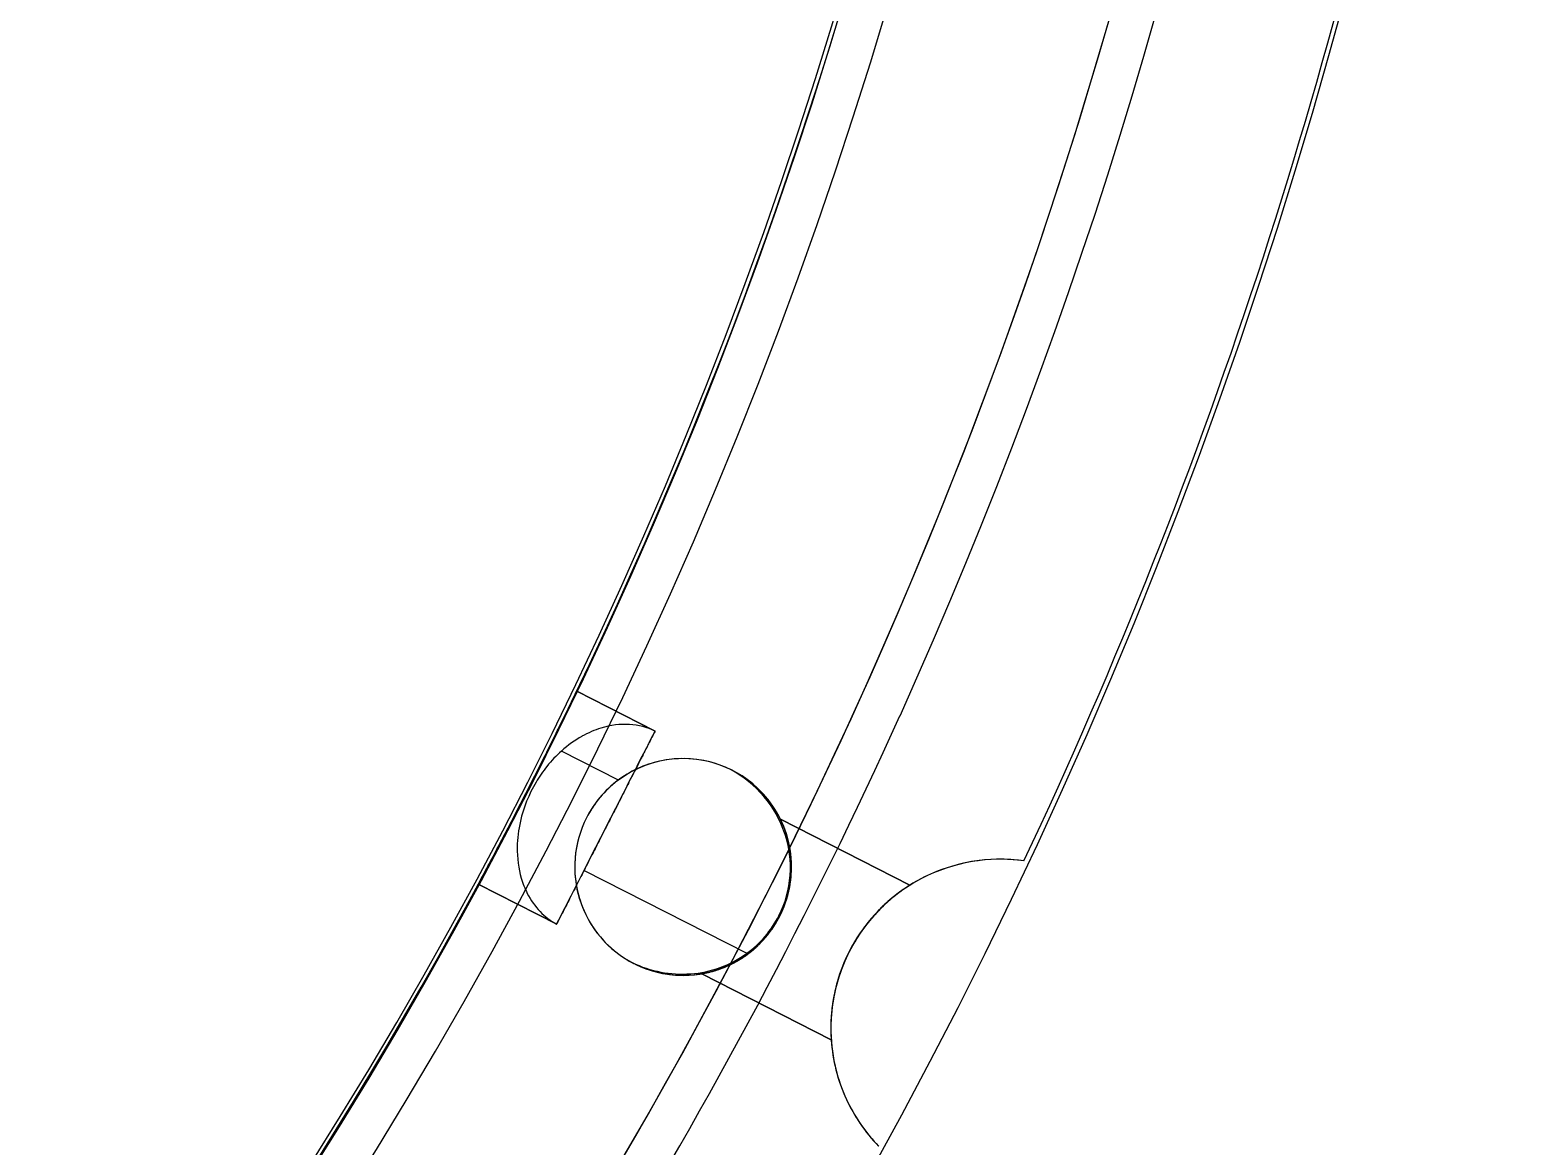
# Model space of a CAD drawing. Header units: millimetres. Extents: x -235 to 540, y -175 to 360.
# Drawn here: x 84.72 to 119.1, y -57.29 to -31.54 of the extents above; entities that cross this region are included whole.
import ezdxf

# ---------------------------------------------------------------- set-up
doc = ezdxf.new("R2010")
doc.units = ezdxf.units.MM
doc.layers.get('0').update_dxf_attribs({"color": 1, "linetype": 'CONTINUOUS'})

msp = doc.modelspace()

# ---------------------------------------------------------------- linework, layer by layer
at = {"color": 2, "linetype": 'CONTINUOUS'}
for p, q in [((97.338, -46.79, 54.5), (97.338, -46.79, 38.5)), ((99.146, -47.711, 54.5), (97.338, -46.79, 54.5)), ((97.338, -46.79, 38.5), (99.146, -47.712, 38.5)), ((99.145, -47.712, 38.454), (99.146, -47.712, 38.5)), ((99.146, -47.711, 38.645), (99.146, -47.711, 54.5)), ((99.146, -47.711, 38.5), (99.146, -47.711, 38.645)), ((98.299, -48.842, 30.349), (96.986, -48.173, 36.259)), ((100.928, -48.619, 30.624), (100.886, -48.599, 31)), ((97.565, -49.712, 0.134), (97.565, -49.712, 30.317)), ((105.024, -51.268, 19), (102.037, -49.746, 19)), ((102.037, -49.746, 17), (105.024, -51.268, 17)), ((102.037, -49.746, 19), (102.037, -49.746, 17)), ((105.024, -51.268, 26.5), (102.037, -49.746, 26.5)), ((105.024, -51.268, 9.496), (102.037, -49.746, 9.496)), ((107.655, -50.709, 30), (107.655, -50.709, 2.679)), ((97.508, -50.926, 47.911), (101.261, -52.838, 31.016)), ((95.068, -51.245, 38.5), (95.068, -51.245, 54.5)), ((95.068, -51.245, 54.5), (96.876, -52.166, 54.5)), ((96.876, -52.166, 38.5), (95.068, -51.245, 38.5)), ((105.024, -51.268, 17), (105.024, -51.268, 19)), ((96.876, -52.166, 38.645), (96.876, -52.166, 38.5)), ((96.876, -52.166, 54.5), (96.876, -52.166, 38.645)), ((96.876, -52.166, 38.5), (96.876, -52.166, 38.454)), ((102.02, -51.982, 31), (102.002, -51.973, 31.012)), ((102.02, -51.982, 31), (102.02, -51.982, 28.5)), ((102.02, -51.982, 7.5), (102.02, -51.982, 1.474)), ((102.02, -51.982, 15), (102.02, -51.982, 11.5)), ((102.02, -51.982, 24.5), (102.02, -51.982, 21)), ((98.617, -53.053, 31), (98.658, -53.074, 30.624)), ((103.208, -54.832, 17), (100.221, -53.31, 17)), ((100.221, -53.31, 19), (103.208, -54.832, 19)), ((100.221, -53.31, 17), (100.221, -53.31, 19)), ((100.221, -53.31, 26.5), (103.208, -54.832, 26.5)), ((100.221, -53.31, 9.504), (103.208, -54.832, 9.504)), ((103.208, -54.832, 19), (103.208, -54.832, 17))]:
    msp.add_line(p, q, dxfattribs=at)
for centre, radius, start, end in [((0, 0), 119.1, -52.46038, 34.46038), ((0, 0, -7), 119.1, -52.46038, 34.46038), ((0, 0), 109, -53.89486, 35.89486), ((0, 0), 108, -53.8939, 35.8939), ((0, 0), 107.9, -52.30052, 34.30052), ((0, 0, -7), 107.9, -52.30052, 34.30052), ((0, 0, 35.732), 114, -53.89948, 4.72833), ((0, 0, 67), 108, -53.8939, -1.59175), ((0, 0, 67), 114, -53.89948, -1.50796), ((0, 0, 2.679), 119, -25.22221, -10.77779), ((0, 0, 30), 119, -25.22221, -10.77779), ((99.793, -50.847, 31), 2.5, -27, 64.0581), ((99.793, -50.847, 31), 2.5, -118.0581, -27)]:
    msp.add_arc(centre, radius, start, end, dxfattribs=at)
at = {"color": 2, "linetype": 'CONTINUOUS', "extrusion": (0.001299, -0.000206039, 0.999999)}
msp.add_arc((0.112, -0.018, 34.148), 114.846, -24.33907, 6.0848, dxfattribs=at)
at = {"color": 2, "linetype": 'CONTINUOUS', "extrusion": (0.898868, -0.438218, 0.001142)}
msp.add_arc((-1.903, 38.377, 108.042), 2.5, -44.8879, -0.0018, dxfattribs=at)
at = {"color": 2, "linetype": 'CONTINUOUS', "extrusion": (-0.899808, 0.436286, 0.000531882)}
msp.add_arc((2.135, 54.557, -107.97), 2.5, 145.6322, 179.9991, dxfattribs=at)
at = {"color": 2, "linetype": 'CONTINUOUS', "extrusion": (-0.001182, 0.00087689, 0.999999)}
msp.add_arc((-0.098, 0.071, 33.836), 115.166, -39.13236, -24.33581, dxfattribs=at)
at = {"color": 2, "linetype": 'CONTINUOUS', "extrusion": (-0.893463, 0.449011, 0.01065)}
msp.add_arc((0.6, 55.647, -107.388), 2.5, 112.124, 145.6374, dxfattribs=at)
at = {"color": 2, "linetype": 'CONTINUOUS', "extrusion": (0.890845, -0.45386, 0.020145)}
msp.add_arc((-0.005, 36.317, 108.703), 2.5, -112.1279, -44.8736, dxfattribs=at)
at = {"color": 2, "linetype": 'CONTINUOUS', "extrusion": (-0.891007, 0.45399, -1.45204e-16)}
msp.add_arc((0, 54.5, -110), 2.5, 0, 180, dxfattribs=at)
at = {"color": 2, "linetype": 'CONTINUOUS', "extrusion": (-0.702123, 0.357749, 0.615661)}
for centre, radius, start, end in [((0.584, 97.697, -63.007), 2.997, -149.2132, -137.5029), ((1.041, 97.962, -63.007), 3.525, -165.0685, -149.3131), ((0.253, 97.389, -63.007), 2.544, -137.5737, -122.3311), ((0.067, 97.105, -63.007), 2.205, -122.2168, -108.7033), ((0.007, 96.934, -63.007), 2.024, -108.6266, -95.9421), ((0, 96.913, -63.007), 2.002, -95.8027, -67.6438), ((-0.111, 97.19, -63.007), 2.3, -67.71, -51.4039), ((-0.429, 97.576, -63.007), 2.8, -51.2563, -32.8761), ((-0.848, 97.864, -63.007), 3.309, -33.1262, -23.9911), ((-1.352, 98.067, -63.007), 3.852, -23.7022, -0.6373)]:
    msp.add_arc(centre, radius, start, end, dxfattribs=at)
at = {"color": 2, "linetype": 'CONTINUOUS', "extrusion": (-0.702126, 0.357741, 0.615663)}
msp.add_arc((1.454, 98.079, -63.007), 3.952, -179.2111, -164.9711, dxfattribs=at)
at = {"color": 2, "linetype": 'CONTINUOUS', "extrusion": (0.891007, -0.45399, 1.45204e-16)}
for centre, radius, start, end in [((-39.113, 38.659, 110), 41.613, -0.0192, 3.5827), ((-23.935, 40.159, 110), 26.355, 6.9454, 10.7045), ((-32.743, 39.071, 110), 35.229, 3.5619, 6.9691), ((-9.837, 43.25, 110), 11.913, 14.5626, 19.0314), ((-15.835, 41.688, 110), 18.111, 10.7104, 14.5742), ((-5.677, 44.685, 110), 7.513, 19.028, 24.2385), ((-1.264, 46.947, 110), 2.546, 31.525, 40.4662), ((-2.906, 45.941, 110), 4.471, 24.1483, 31.514), ((-0.496, 47.599, 110), 1.538, 40.558, 50.5591), ((0, 48.367, 110), 0.613, 76.8125, 104.6784), ((-0.024, 48.266, 110), 0.716, 64.2678, 76.7635), ((-0.146, 48.025, 110), 0.986, 50.5432, 63.9996), ((0.053, 48.189, 110), 0.798, 105.1002, 124.5137), ((1.018, 47.128, 110), 2.24, 135.9598, 147.6412), ((0.315, 47.797, 110), 1.27, 124.2629, 135.6258), ((2.764, 46.013, 110), 4.312, 147.5533, 153.8927), ((9.106, 43.48, 110), 11.147, 160.5339, 164.5391), ((5.216, 44.87, 110), 7.017, 154.3168, 160.6503), ((15.798, 41.678, 110), 18.078, 164.6896, 170.0062), ((24.375, 40.1, 110), 26.798, 169.8667, 172.8421), ((39.247, 38.656, 110), 41.747, 176.5544, -179.9851), ((32.717, 39.07, 110), 35.204, 172.8693, 176.5872)]:
    msp.add_arc(centre, radius, start, end, dxfattribs=at)
at = {"color": 2, "linetype": 'CONTINUOUS', "extrusion": (-0.890806, 0.453937, 0.020145)}
msp.add_arc((-0.005, 56.664, -106.83), 2.5, 44.8736, 112.1279, dxfattribs=at)
at = {"color": 2, "linetype": 'CONTINUOUS', "extrusion": (-0.233523, 0.117416, 0.965236)}
msp.add_arc((0.642, 108.233, -28.492), 2.517, -141.9897, -116.7155, dxfattribs=at)
at = {"color": 2, "linetype": 'CONTINUOUS', "extrusion": (-0.108586, 0.055328, 0.992546)}
for centre, radius, start, end in [((0.021, 114.894, 16.746), 2.521, 179.9143, -116.6061), ((-0.001, 114.868, 16.746), 2.49, -89.971, -45.3948), ((-0.028, 114.896, 16.746), 2.528, -45.3946, 0.0342)]:
    msp.add_arc(centre, radius, start, end, dxfattribs=at)
at = {"color": 2, "linetype": 'CONTINUOUS', "extrusion": (-0.232924, 0.112915, 0.965917)}
msp.add_arc((2.384, 108.369, -28.215), 2.661, 166.8015, -142.9457, dxfattribs=at)
at = {"color": 2, "linetype": 'CONTINUOUS', "extrusion": (-0.03155, -0.014415, 0.999398)}
msp.add_arc((87.719, 70.525, 28.499), 2.612, 83.8961, 127.4898, dxfattribs=at)
at = {"color": 2, "linetype": 'CONTINUOUS', "extrusion": (-0.108581, 0.055327, 0.992547)}
msp.add_arc((-0.001, 114.863, 16.747), 2.485, -116.4909, -90.0063, dxfattribs=at)
at = {"color": 2, "linetype": 'CONTINUOUS', "extrusion": (-0.235113, 0.11973, 0.964566)}
msp.add_arc((0.026, 108.081, -28.762), 2.426, -116.397, -90.0461, dxfattribs=at)
at = {"color": 2, "linetype": 'CONTINUOUS', "extrusion": (-0.231691, 0.113922, 0.966096)}
msp.add_arc((1.711, 108.418, -28.139), 2.612, 135.0749, 167.279, dxfattribs=at)
at = {"color": 2, "linetype": 'CONTINUOUS', "extrusion": (-0.234176, 0.119652, 0.964803)}
msp.add_arc((-0.134, 108.136, -28.666), 2.455, -89.765, -43.9711, dxfattribs=at)
at = {"color": 2, "linetype": 'CONTINUOUS', "extrusion": (-0.904343, -0.426806, 0.001033)}
msp.add_arc((89.785, 19.071, -71.025), 1.247, 164.899, 179.8789, dxfattribs=at)
at = {"color": 2, "linetype": 'CONTINUOUS', "extrusion": (0.903055, 0.429524, 0.000737868)}
msp.add_arc((-89.988, 16.95, 70.791), 1.237, -13.528, -0.0851, dxfattribs=at)
at = {"color": 2, "linetype": 'CONTINUOUS', "extrusion": (0.90463, 0.426197, 0.00112)}
msp.add_arc((-89.739, 9.423, 71.115), 1.249, -15.2888, -0.3151, dxfattribs=at)
at = {"color": 2, "linetype": 'CONTINUOUS', "extrusion": (-0.902964, -0.429716, 0.000707212)}
msp.add_arc((90.003, 9.548, -70.753), 1.237, 166.4742, -179.9, dxfattribs=at)
at = {"color": 2, "linetype": 'CONTINUOUS', "extrusion": (0.904359, 0.426772, 0.001039)}
msp.add_arc((-89.782, 26.429, 71.076), 1.247, -15.1015, -0.1221, dxfattribs=at)
at = {"color": 2, "linetype": 'CONTINUOUS', "extrusion": (-0.903073, -0.429486, 0.000744266)}
msp.add_arc((89.985, 26.551, -70.762), 1.237, 166.4721, 179.915, dxfattribs=at)
at = {"color": 2, "linetype": 'CONTINUOUS', "extrusion": (0.936758, 0.349206, 0.023247)}
msp.add_arc((-83.756, 15.244, 78.604), 1.51, -25.9867, -13.6075, dxfattribs=at)
at = {"color": 2, "linetype": 'CONTINUOUS', "extrusion": (-0.936757, -0.349209, 0.023246)}
msp.add_arc((83.757, 11.248, -77.988), 1.51, 154.0132, 166.3933, dxfattribs=at)
at = {"color": 2, "linetype": 'CONTINUOUS', "extrusion": (-0.936758, -0.349206, 0.023247)}
msp.add_arc((83.756, 28.244, -77.593), 1.51, 154.0134, 166.3925, dxfattribs=at)
at = {"color": 2, "linetype": 'CONTINUOUS', "extrusion": (-0.941293, -0.336402, 0.028311)}
msp.add_arc((82.719, 21.159, -78.77), 1.546, 153.0293, 164.9297, dxfattribs=at)
at = {"color": 2, "linetype": 'CONTINUOUS', "extrusion": (0.941295, 0.336396, 0.028314)}
msp.add_arc((-82.718, 24.322, 80.058), 1.546, -26.9713, -15.0709, dxfattribs=at)
at = {"color": 2, "linetype": 'CONTINUOUS', "extrusion": (0.942014, 0.334304, 0.029158)}
msp.add_arc((-82.549, 7.259, 79.762), 1.552, -27.1487, -15.2531, dxfattribs=at)
at = {"color": 2, "linetype": 'CONTINUOUS', "extrusion": (0.888422, -0.458905, 0.01065)}
msp.add_arc((0.6, 37.348, 108.379), 2.5, -145.6374, -112.124, dxfattribs=at)
at = {"color": 2, "linetype": 'CONTINUOUS', "extrusion": (0.003158, -0.00409, 0.999987)}
msp.add_arc((99.708, -50.733, 31.546), 2.461, -26.8284, 18.5412, dxfattribs=at)
at = {"color": 2, "linetype": 'CONTINUOUS', "extrusion": (-0.227099, 0.115414, 0.967009)}
msp.add_arc((0.124, 108.64, -27.743), 2.458, 90.0957, 135.9081, dxfattribs=at)
at = {"color": 2, "linetype": 'CONTINUOUS', "extrusion": (0.982335, 0.063585, 0.175996)}
msp.add_arc((-58.402, -0.268, 100.009), 2.243, -43.992, -24.9524, dxfattribs=at)
at = {"color": 2, "linetype": 'CONTINUOUS', "extrusion": (-0.982335, -0.063584, 0.175997)}
msp.add_arc((58.402, 26.354, -95.345), 2.243, 136.0079, 155.0476, dxfattribs=at)
at = {"color": 2, "linetype": 'CONTINUOUS', "extrusion": (-0.982335, -0.063586, 0.175996)}
msp.add_arc((58.402, 43.089, -92.353), 2.243, 136.008, 155.0477, dxfattribs=at)
at = {"color": 2, "linetype": 'CONTINUOUS', "extrusion": (-0.981386, -0.050127, 0.185387)}
msp.add_arc((57.077, 36.729, -94.063), 2.267, 135.9254, 154.2904, dxfattribs=at)
at = {"color": 2, "linetype": 'CONTINUOUS', "extrusion": (0.981385, 0.050114, 0.185396)}
msp.add_arc((-57.075, 7.981, 102.499), 2.268, -44.075, -25.71, dxfattribs=at)
at = {"color": 2, "linetype": 'CONTINUOUS', "extrusion": (0.981062, 0.046082, 0.18813)}
msp.add_arc((-56.676, -9.04, 99.539), 2.275, -44.1977, -25.8389, dxfattribs=at)
at = {"color": 2, "linetype": 'CONTINUOUS', "extrusion": (0.873782, -0.239204, 0.423422)}
msp.add_arc((-23.446, -31.552, 108.048), 2.45, -49.823, -37.8608, dxfattribs=at)
at = {"color": 2, "linetype": 'CONTINUOUS', "extrusion": (-0.873782, 0.239205, 0.423423)}
msp.add_arc((23.446, 55.559, -96.827), 2.45, 130.177, 142.1392, dxfattribs=at)
at = {"color": 2, "linetype": 'CONTINUOUS', "extrusion": (-0.873782, 0.239204, 0.423422)}
msp.add_arc((23.446, 70.96, -89.629), 2.45, 130.177, 142.1392, dxfattribs=at)
at = {"color": 2, "linetype": 'CONTINUOUS', "extrusion": (-0.870064, 0.244039, 0.428291)}
msp.add_arc((22.743, 64.733, -92.569), 2.439, 129.7924, 142.0363, dxfattribs=at)
at = {"color": 2, "linetype": 'CONTINUOUS', "extrusion": (0.870058, -0.244046, 0.428299)}
msp.add_arc((-22.742, -23.619, 112.056), 2.439, -50.208, -37.964, dxfattribs=at)
at = {"color": 2, "linetype": 'CONTINUOUS', "extrusion": (0.868277, -0.246293, 0.430621)}
msp.add_arc((-22.413, -39.281, 104.725), 2.435, -50.3362, -38.0658, dxfattribs=at)
at = {"color": 2, "linetype": 'CONTINUOUS', "extrusion": (-0.882867, 0.469622, 0.001142)}
msp.add_arc((-1.903, 54.623, -107.936), 2.5, 0.0018, 44.8879, dxfattribs=at)
at = {"color": 2, "linetype": 'CONTINUOUS', "extrusion": (0.881857, -0.471518, 0.000531882)}
msp.add_arc((2.135, 38.443, 108.02), 2.5, -179.9991, -145.6322, dxfattribs=at)
at = {"color": 2, "linetype": 'CONTINUOUS', "extrusion": (0.754108, -0.343474, 0.559774)}
msp.add_arc((-5.139, -55.842, 99.001), 2.009, -66.8235, -45.7431, dxfattribs=at)
at = {"color": 2, "linetype": 'CONTINUOUS', "extrusion": (-0.755031, 0.343039, 0.558796)}
msp.add_arc((5.249, 79.353, -83.14), 2.014, 113.3525, 134.4295, dxfattribs=at)
at = {"color": 2, "linetype": 'CONTINUOUS', "extrusion": (0.755028, -0.34304, 0.558799)}
msp.add_arc((-5.248, -41.62, 108.565), 2.014, -66.6481, -45.5711, dxfattribs=at)
at = {"color": 2, "linetype": 'CONTINUOUS', "extrusion": (0.764171, -0.33805, 0.549331)}
msp.add_arc((-6.406, -48.25, 103.792), 2.062, -63.3829, -45.4534, dxfattribs=at)
at = {"color": 2, "linetype": 'CONTINUOUS', "extrusion": (-0.764171, 0.338051, 0.549332)}
msp.add_arc((6.406, 70.394, -89.235), 2.062, 116.617, 134.5466, dxfattribs=at)
at = {"color": 2, "linetype": 'CONTINUOUS', "extrusion": (-0.764171, 0.33805, 0.549331)}
msp.add_arc((6.406, 84.599, -79.896), 2.062, 116.6171, 134.5466, dxfattribs=at)
at = {"color": 2, "linetype": 'CONTINUOUS', "extrusion": (-0.233917, 0.114195, 0.965527)}
msp.add_arc((2.2, 116.77, -28.386), 4.037, -162.9125, -127.4972, dxfattribs=at)
at = {"color": 2, "linetype": 'CONTINUOUS', "extrusion": (0.637357, -0.313359, 0.703976)}
msp.add_arc((-3.43, -63.397, 105.623), 5.466, 24.4426, 37.8948, dxfattribs=at)
at = {"color": 2, "linetype": 'CONTINUOUS', "extrusion": (0.638376, -0.306026, 0.706275)}
msp.add_arc((-5.833, -64.263, 105.431), 6.801, 12.363, 24.1171, dxfattribs=at)
at = {"color": 2, "linetype": 'CONTINUOUS', "extrusion": (-0.236373, 0.119906, 0.964236)}
msp.add_arc((0.23, 116.482, -28.939), 3.825, -126.5458, -99.5328, dxfattribs=at)
at = {"color": 2, "linetype": 'CONTINUOUS', "extrusion": (0.637528, -0.319047, 0.701261)}
msp.add_arc((-1.739, -62.357, 105.845), 4.398, 38.3336, 47.7655, dxfattribs=at)
at = {"color": 2, "linetype": 'CONTINUOUS', "extrusion": (0.703472, -0.356532, 0.614827)}
msp.add_arc((-0.253, -56.926, 99.524), 1.641, -89.7893, -61.4802, dxfattribs=at)
at = {"color": 2, "linetype": 'CONTINUOUS', "extrusion": (-0.703472, 0.356532, 0.614827)}
for centre, start, end in [((0.253, 77.826, -83.231), 90.2107, 118.5197), ((0.253, 91.233, -72.779), 90.2108, 118.5198)]:
    msp.add_arc(centre, 1.641, start, end, dxfattribs=at)
at = {"color": 2, "linetype": 'CONTINUOUS', "extrusion": (-0.701271, 0.356147, 0.617558)}
msp.add_arc((0.155, 85.608, -77.088), 1.62, 90.1305, 114.6689, dxfattribs=at)
at = {"color": 2, "linetype": 'CONTINUOUS', "extrusion": (0.70127, -0.356147, 0.617559)}
msp.add_arc((-0.155, -49.821, 105.187), 1.62, -89.8695, -65.3318, dxfattribs=at)
at = {"color": 2, "linetype": 'CONTINUOUS', "extrusion": (0.701136, -0.356125, 0.617724)}
msp.add_arc((-0.149, -63.213, 94.675), 1.618, -89.8776, -65.5347, dxfattribs=at)
at = {"color": 2, "linetype": 'CONTINUOUS', "extrusion": (-0.783886, 0.585048, 0.207948)}
msp.add_arc((-19.607, 33.29, -110.46), 2.149, -141.5165, -128.2223, dxfattribs=at)
at = {"color": 2, "linetype": 'CONTINUOUS', "extrusion": (-0.783328, 0.586242, 0.206682)}
msp.add_arc((-19.758, 49.775, -106.96), 2.149, -141.6279, -128.3377, dxfattribs=at)
at = {"color": 2, "linetype": 'CONTINUOUS', "extrusion": (-0.783326, 0.586246, 0.206678)}
msp.add_arc((-19.759, 40.48, -108.924), 2.149, -141.6283, -128.338, dxfattribs=at)
at = {"color": 2, "linetype": 'CONTINUOUS', "extrusion": (0.638326, -0.322931, 0.698753)}
msp.add_arc((-0.688, -61.389, 106.047), 3.595, 47.8133, 62.0676, dxfattribs=at)
at = {"color": 2, "linetype": 'CONTINUOUS', "extrusion": (0.712509, -0.694642, 0.099007)}
for centre in [(34.541, 15.268, 113.106), (34.541, 7.805, 112.363)]:
    msp.add_arc(centre, 2.087, 24.7133, 44.2031, dxfattribs=at)
at = {"color": 2, "linetype": 'CONTINUOUS', "extrusion": (0.71155, -0.695768, 0.098002)}
msp.add_arc((34.707, -1.53, 111.37), 2.086, 24.5913, 44.0866, dxfattribs=at)
at = {"color": 2, "linetype": 'CONTINUOUS', "extrusion": (-0.678937, 0.731053, 0.067865)}
msp.add_arc((-40.05, 16.969, -108.162), 2.034, -159.1868, -139.9719, dxfattribs=at)
at = {"color": 2, "linetype": 'CONTINUOUS', "extrusion": (-0.677851, 0.732144, 0.066964)}
msp.add_arc((-40.22, 33.828, -106.974), 2.032, -159.3345, -140.0916, dxfattribs=at)
at = {"color": 2, "linetype": 'CONTINUOUS', "extrusion": (-0.677847, 0.732147, 0.066961)}
msp.add_arc((-40.22, 24.349, -107.61), 2.032, -159.335, -140.092, dxfattribs=at)
at = {"color": 2, "linetype": 'CONTINUOUS', "extrusion": (0.56389, -0.825838, 0.00449)}
for centre in [(56.033, 26.037, 101.68), (56.033, 18.537, 101.646)]:
    msp.add_arc(centre, 1.791, 0.2223, 25.3407, dxfattribs=at)
at = {"color": 2, "linetype": 'CONTINUOUS', "extrusion": (0.563319, -0.826228, 0.00434)}
msp.add_arc((56.104, 9.053, 101.562), 1.79, 0.0868, 25.2073, dxfattribs=at)
at = {"color": 2, "linetype": 'CONTINUOUS', "extrusion": (-0.553874, 0.832597, 0.002479)}
msp.add_arc((-57.28, 9.754, -100.832), 1.766, -179.754, -158.9381, dxfattribs=at)
at = {"color": 2, "linetype": 'CONTINUOUS', "extrusion": (-0.55332, 0.832965, 0.00236)}
msp.add_arc((-57.349, 26.741, -100.753), 1.765, -179.89, -159.0939, dxfattribs=at)
at = {"color": 2, "linetype": 'CONTINUOUS', "extrusion": (-0.553319, 0.832966, 0.00236)}
msp.add_arc((-57.349, 17.241, -100.776), 1.765, -179.8901, -159.0944, dxfattribs=at)
at = {"color": 2, "linetype": 'CONTINUOUS', "extrusion": (-0.229285, 0.121212, 0.965783)}
msp.add_arc((-1.809, 108.347, -28.27), 2.619, -43.3238, -11.1814, dxfattribs=at)
at = {"color": 2, "linetype": 'CONTINUOUS', "extrusion": (0.639668, -0.325657, 0.696256)}
msp.add_arc((-0.077, -60.426, 106.247), 2.926, 62.0838, 82.5265, dxfattribs=at)
at = {"color": 2, "linetype": 'CONTINUOUS', "extrusion": (-0.813466, 0.47017, 0.342366)}
msp.add_arc((-6.095, 48.824, -106.532), 2.031, -130.1323, -112.7086, dxfattribs=at)
at = {"color": 2, "linetype": 'CONTINUOUS', "extrusion": (-0.813456, 0.4709, 0.341384)}
msp.add_arc((-6.174, 64.691, -100.773), 2.032, -130.2505, -112.8316, dxfattribs=at)
at = {"color": 2, "linetype": 'CONTINUOUS', "extrusion": (-0.813456, 0.470902, 0.341381)}
msp.add_arc((-6.174, 55.761, -104.017), 2.032, -130.2509, -112.832, dxfattribs=at)
at = {"color": 2, "linetype": 'CONTINUOUS', "extrusion": (0.804253, -0.530817, 0.267228)}
for centre in [(12.953, -5.509, 118.928), (12.953, -12.736, 116.923)]:
    msp.add_arc(centre, 2.117, 42.0931, 58.98, dxfattribs=at)
at = {"color": 2, "linetype": 'CONTINUOUS', "extrusion": (0.803948, -0.531909, 0.265968)}
msp.add_arc((13.082, -21.738, 114.396), 2.118, 41.9848, 58.847, dxfattribs=at)
at = {"color": 2, "linetype": 'CONTINUOUS', "extrusion": (0.010159, -0.004628, 0.999938)}
msp.add_arc((99.515, -50.718, 32.287), 2.433, -54.1331, -27.0318, dxfattribs=at)
at = {"color": 2, "linetype": 'CONTINUOUS', "extrusion": (-0.226256, 0.115342, 0.967215)}
msp.add_arc((-0.025, 108.689, -27.653), 2.432, 63.686, 89.9813, dxfattribs=at)
at = {"color": 2, "linetype": 'CONTINUOUS', "extrusion": (-0.701931, 0.359557, 0.614827)}
msp.add_arc((-0.253, 85.318, -77.39), 1.641, 61.4801, 89.7892, dxfattribs=at)
at = {"color": 2, "linetype": 'CONTINUOUS', "extrusion": (0.701931, -0.359557, 0.614827)}
for centre in [(0.253, -49.434, 105.365), (0.253, -62.841, 94.913)]:
    msp.add_arc(centre, 1.641, -118.5198, -90.2107, dxfattribs=at)
at = {"color": 2, "linetype": 'CONTINUOUS', "extrusion": (0.700326, -0.358002, 0.617558)}
msp.add_arc((0.155, -57.293, 99.32), 1.62, -114.6689, -90.1306, dxfattribs=at)
at = {"color": 2, "linetype": 'CONTINUOUS', "extrusion": (-0.700326, 0.358002, 0.617559)}
msp.add_arc((-0.155, 91.507, -72.457), 1.62, 65.3318, 89.8695, dxfattribs=at)
at = {"color": 2, "linetype": 'CONTINUOUS', "extrusion": (-0.700228, 0.357906, 0.617724)}
msp.add_arc((-0.149, 78.155, -82.938), 1.618, 65.5347, 89.8775, dxfattribs=at)
at = {"color": 2, "linetype": 'CONTINUOUS', "extrusion": (-0.798989, 0.409104, 0.44074)}
msp.add_arc((-0.229, 59.81, -101.089), 1.819, -113.8701, -89.1043, dxfattribs=at)
at = {"color": 2, "linetype": 'CONTINUOUS', "extrusion": (-0.799109, 0.409257, 0.440379)}
msp.add_arc((-0.24, 75.033, -93.626), 1.82, -114.0054, -89.2774, dxfattribs=at)
at = {"color": 2, "linetype": 'CONTINUOUS', "extrusion": (-0.79911, 0.409257, 0.440378)}
msp.add_arc((-0.24, 66.503, -97.81), 1.82, -114.0058, -89.2779, dxfattribs=at)
at = {"color": 2, "linetype": 'CONTINUOUS', "extrusion": (0.805006, -0.417346, 0.421649)}
for centre in [(0.815, -25.058, 117.47), (0.815, -31.859, 114.307)]:
    msp.add_arc(centre, 1.864, 56.5957, 89.0841, dxfattribs=at)
at = {"color": 2, "linetype": 'CONTINUOUS', "extrusion": (0.80516, -0.41765, 0.421053)}
msp.add_arc((0.84, -40.402, 110.327), 1.866, 56.4486, 88.9122, dxfattribs=at)
at = {"color": 2, "linetype": 'CONTINUOUS', "extrusion": (0.72132, -0.4092, 0.558796)}
msp.add_arc((5.249, -49.498, 103.256), 2.014, -134.4295, -113.3525, dxfattribs=at)
at = {"color": 2, "linetype": 'CONTINUOUS', "extrusion": (-0.72132, 0.409197, 0.558799)}
msp.add_arc((-5.248, 85.573, -78.948), 2.014, 45.5711, 66.6481, dxfattribs=at)
at = {"color": 2, "linetype": 'CONTINUOUS', "extrusion": (-0.721129, 0.408197, 0.559774)}
msp.add_arc((-5.139, 71.587, -88.365), 2.009, 45.7431, 66.8235, dxfattribs=at)
at = {"color": 2, "linetype": 'CONTINUOUS', "extrusion": (-0.237175, 0.120895, 0.963915)}
msp.add_arc((-0.019, 116.405, -29.075), 3.78, -99.3074, -57.8825, dxfattribs=at)
at = {"color": 2, "linetype": 'CONTINUOUS', "extrusion": (0.640162, -0.326187, 0.695553)}
msp.add_arc((0, -60.154, 106.303), 2.756, 82.8396, 110.513, dxfattribs=at)
at = {"color": 2, "linetype": 'CONTINUOUS', "extrusion": (-0.228246, 0.121901, 0.965942)}
msp.add_arc((-2.317, 108.372, -28.204), 2.656, -11.1413, 39.2472, dxfattribs=at)
at = {"color": 2, "linetype": 'CONTINUOUS', "extrusion": (-0.003729, 0.016272, 0.999861)}
msp.add_arc((-85.911, 72.295, 29.774), 2.537, 81.4052, 112.8951, dxfattribs=at)
at = {"color": 2, "linetype": 'CONTINUOUS', "extrusion": (-0.227694, 0.117434, 0.966625)}
msp.add_arc((-0.592, 108.55, -27.91), 2.513, 38.6264, 63.9134, dxfattribs=at)
at = {"color": 2, "linetype": 'CONTINUOUS', "extrusion": (-0.722657, 0.419526, 0.549331)}
msp.add_arc((-6.406, 78.332, -84.016), 2.062, 45.4533, 63.3829, dxfattribs=at)
at = {"color": 2, "linetype": 'CONTINUOUS', "extrusion": (0.722657, -0.419526, 0.549331)}
for centre in [(6.406, -40.312, 109.011), (6.406, -54.517, 99.672)]:
    msp.add_arc(centre, 2.062, -134.5466, -116.6171, dxfattribs=at)
at = {"color": 2, "linetype": 'CONTINUOUS', "extrusion": (-0.810812, 0.405953, 0.421647)}
msp.add_arc((0.815, 73.116, -95.123), 1.864, -89.0836, -56.5953, dxfattribs=at)
at = {"color": 2, "linetype": 'CONTINUOUS', "extrusion": (-0.810811, 0.405953, 0.421649)}
msp.add_arc((0.815, 64.502, -99.128), 1.864, -89.0841, -56.5957, dxfattribs=at)
at = {"color": 2, "linetype": 'CONTINUOUS', "extrusion": (-0.811147, 0.4059, 0.421053)}
msp.add_arc((0.84, 57.636, -102.327), 1.866, -88.9122, -56.4486, dxfattribs=at)
at = {"color": 2, "linetype": 'CONTINUOUS', "extrusion": (0.800801, -0.405938, 0.440378)}
for centre in [(-0.24, -27.448, 116.966), (-0.24, -34.182, 113.663)]:
    msp.add_arc(centre, 1.82, 89.2779, 114.0058, dxfattribs=at)
at = {"color": 2, "linetype": 'CONTINUOUS', "extrusion": (0.800605, -0.40593, 0.44074)}
msp.add_arc((-0.229, -42.755, 109.463), 1.819, 89.1043, 113.8701, dxfattribs=at)
at = {"color": 2, "linetype": 'CONTINUOUS', "extrusion": (-0.006363, 0.036582, 0.99931)}
msp.add_arc((-89.604, 68.145, 28.41), 2.623, 54.1327, 84.52, dxfattribs=at)
at = {"color": 2, "linetype": 'CONTINUOUS', "extrusion": (-0.268098, 0.963111, 0.023247)}
msp.add_arc((-83.756, 20.746, -77.767), 1.51, 13.6074, 25.9866, dxfattribs=at)
at = {"color": 2, "linetype": 'CONTINUOUS', "extrusion": (0.268099, -0.963111, 0.023247)}
msp.add_arc((83.756, 24.742, 78.825), 1.51, -166.3925, -154.0133, dxfattribs=at)
at = {"color": 2, "linetype": 'CONTINUOUS', "extrusion": (0.268095, -0.963112, 0.023245)}
msp.add_arc((83.757, 7.747, 78.429), 1.51, -166.3934, -154.0133, dxfattribs=at)
at = {"color": 2, "linetype": 'CONTINUOUS', "extrusion": (0.281123, -0.959254, 0.028311)}
msp.add_arc((82.719, 14.826, 79.789), 1.546, -164.9297, -153.0293, dxfattribs=at)
at = {"color": 2, "linetype": 'CONTINUOUS', "extrusion": (-0.28113, 0.959252, 0.028314)}
msp.add_arc((-82.718, 28.656, -78.558), 1.546, 15.0709, 26.9713, dxfattribs=at)
at = {"color": 2, "linetype": 'CONTINUOUS', "extrusion": (-0.283244, 0.958604, 0.029158)}
msp.add_arc((-82.549, 11.733, -79.208), 1.552, 15.2531, 27.1487, dxfattribs=at)
at = {"color": 2, "linetype": 'CONTINUOUS', "extrusion": (-0.525959, 0.832101, 0.175995)}
msp.add_arc((-58.402, 35.706, -93.673), 2.243, 24.9523, 43.992, dxfattribs=at)
at = {"color": 2, "linetype": 'CONTINUOUS', "extrusion": (0.525961, -0.8321, 0.175996)}
for centre in [(58.402, 9.084, 101.681), (58.402, -7.651, 98.689)]:
    msp.add_arc(centre, 2.243, -155.0476, -136.008, dxfattribs=at)
at = {"color": 2, "linetype": 'CONTINUOUS', "extrusion": (0.536291, -0.823422, 0.185387)}
msp.add_arc((57.077, -1.354, 100.737), 2.267, -154.2904, -135.9254, dxfattribs=at)
at = {"color": 2, "linetype": 'CONTINUOUS', "extrusion": (-0.536301, 0.823414, 0.185396)}
msp.add_arc((-57.075, 44.1, -92.673), 2.268, 25.71, 44.075, dxfattribs=at)
at = {"color": 2, "linetype": 'CONTINUOUS', "extrusion": (-0.539373, 0.820783, 0.18813)}
msp.add_arc((-56.676, 27.701, -95.965), 2.275, 25.8389, 44.1977, dxfattribs=at)
at = {"color": 2, "linetype": 'CONTINUOUS', "extrusion": (-0.707116, 0.566305, 0.423421)}
msp.add_arc((-23.446, 64.166, -92.805), 2.45, 37.8608, 49.823, dxfattribs=at)
at = {"color": 2, "linetype": 'CONTINUOUS', "extrusion": (0.707117, -0.566304, 0.423422)}
for centre in [(23.446, -22.946, 112.07), (23.446, -38.347, 104.872)]:
    msp.add_arc(centre, 2.45, -142.1392, -130.177, dxfattribs=at)
at = {"color": 2, "linetype": 'CONTINUOUS', "extrusion": (0.708842, -0.560454, 0.428291)}
msp.add_arc((22.743, -32.202, 107.988), 2.439, -142.0363, -129.7924, dxfattribs=at)
at = {"color": 2, "linetype": 'CONTINUOUS', "extrusion": (-0.708845, 0.560446, 0.428299)}
msp.add_arc((-22.742, 71.512, -89.356), 2.439, 37.964, 50.208, dxfattribs=at)
at = {"color": 2, "linetype": 'CONTINUOUS', "extrusion": (-0.709616, 0.557684, 0.430621)}
msp.add_arc((-22.413, 56.429, -96.544), 2.435, 38.0658, 50.3362, dxfattribs=at)
at = {"color": 2, "linetype": 'CONTINUOUS', "extrusion": (0.186266, -0.982499, 0.001033)}
msp.add_arc((89.785, 16.929, 71.062), 1.247, -179.8789, -164.899, dxfattribs=at)
at = {"color": 2, "linetype": 'CONTINUOUS', "extrusion": (-0.186186, 0.982514, 0.001019)}
msp.add_arc((-89.79, 26.57, -71.011), 1.247, 0.1207, 15.1016, dxfattribs=at)
at = {"color": 2, "linetype": 'CONTINUOUS', "extrusion": (-0.186927, 0.982373, 0.00112)}
msp.add_arc((-89.739, 9.577, -71.094), 1.249, 0.3151, 15.2888, dxfattribs=at)
at = {"color": 2, "linetype": 'CONTINUOUS', "extrusion": (-0.183311, 0.983055, 0.000737843)}
msp.add_arc((-89.988, 19.05, -70.764), 1.237, 0.0851, 13.5278, dxfattribs=at)
at = {"color": 2, "linetype": 'CONTINUOUS', "extrusion": (0.183211, -0.983073, 0.000722459)}
msp.add_arc((89.995, 26.451, 70.788), 1.237, -179.9165, -166.472, dxfattribs=at)
at = {"color": 2, "linetype": 'CONTINUOUS', "extrusion": (0.183101, -0.983094, 0.000707193)}
msp.add_arc((90.003, 9.452, 70.766), 1.237, 179.9, -166.4743, dxfattribs=at)
at = {"color": 2, "linetype": 'CONTINUOUS', "extrusion": (0.859105, -0.38131, 0.341381)}
for centre in [(-6.174, -14.874, 118.867), (-6.174, -21.924, 116.306)]:
    msp.add_arc(centre, 2.032, 112.832, 130.2509, dxfattribs=at)
at = {"color": 2, "linetype": 'CONTINUOUS', "extrusion": (0.858518, -0.381749, 0.342366)}
msp.add_arc((-6.095, -30.972, 113.037), 2.031, 112.7086, 130.1323, dxfattribs=at)
at = {"color": 2, "linetype": 'CONTINUOUS', "extrusion": (0.63814, -0.326192, 0.697407)}
msp.add_arc((0.306, -60.864, 106.155), 3.217, 110.4006, 123.8923, dxfattribs=at)
at = {"color": 2, "linetype": 'CONTINUOUS', "extrusion": (-0.90217, 0.338645, 0.267224)}
msp.add_arc((12.953, 56.581, -104.765), 2.117, -58.9796, -42.0928, dxfattribs=at)
at = {"color": 2, "linetype": 'CONTINUOUS', "extrusion": (-0.902168, 0.338648, 0.267228)}
msp.add_arc((12.953, 47.427, -107.303), 2.117, -58.98, -42.0931, dxfattribs=at)
at = {"color": 2, "linetype": 'CONTINUOUS', "extrusion": (-0.902873, 0.337759, 0.265968)}
msp.add_arc((13.082, 40.054, -109.342), 2.118, -58.847, -41.9848, dxfattribs=at)
at = {"color": 2, "linetype": 'CONTINUOUS', "extrusion": (-0.980781, 0.168127, 0.099004)}
msp.add_arc((34.541, 37.471, -107.858), 2.087, -44.2028, -24.7129, dxfattribs=at)
at = {"color": 2, "linetype": 'CONTINUOUS', "extrusion": (-0.98078, 0.168132, 0.099007)}
msp.add_arc((34.541, 28.018, -108.799), 2.087, -44.2031, -24.7133, dxfattribs=at)
at = {"color": 2, "linetype": 'CONTINUOUS', "extrusion": (-0.981126, 0.166694, 0.098002)}
msp.add_arc((34.707, 20.438, -109.507), 2.086, -44.0866, -24.5913, dxfattribs=at)
at = {"color": 2, "linetype": 'CONTINUOUS', "extrusion": (0.93407, -0.290294, 0.207948)}
msp.add_arc((-19.607, -14.706, 114.411), 2.149, 128.2223, 141.5165, dxfattribs=at)
at = {"color": 2, "linetype": 'CONTINUOUS', "extrusion": (0.934711, -0.289137, 0.206678)}
for centre in [(-19.759, 2.081, 117.914), (-19.759, -5.257, 116.364)]:
    msp.add_arc(centre, 2.149, 128.338, 141.6283, dxfattribs=at)
at = {"color": 2, "linetype": 'CONTINUOUS', "extrusion": (0.634692, -0.327283, 0.700037)}
msp.add_arc((1.161, -61.883, 105.944), 3.982, 124.1225, 138.6714, dxfattribs=at)
at = {"color": 2, "linetype": 'CONTINUOUS', "extrusion": (0.990504, -0.119569, 0.067865)}
msp.add_arc((-40.05, 1.987, 109.452), 2.034, 139.9719, 159.1868, dxfattribs=at)
at = {"color": 2, "linetype": 'CONTINUOUS', "extrusion": (0.990748, -0.118045, 0.066961)}
for centre in [(-40.22, 19.053, 110.523), (-40.22, 11.57, 110.02)]:
    msp.add_arc(centre, 2.032, 140.092, 159.335, dxfattribs=at)
at = {"color": 2, "linetype": 'CONTINUOUS', "extrusion": (-0.999563, -0.029221, 0.004489)}
msp.add_arc((56.033, 26.963, -101.442), 1.791, -25.3403, -0.2219, dxfattribs=at)
at = {"color": 2, "linetype": 'CONTINUOUS', "extrusion": (-0.999563, -0.029219, 0.00449)}
msp.add_arc((56.033, 17.463, -101.485), 1.791, -25.3407, -0.2223, dxfattribs=at)
at = {"color": 2, "linetype": 'CONTINUOUS', "extrusion": (-0.999543, -0.02991, 0.00434)}
msp.add_arc((56.104, 9.947, -101.48), 1.79, -25.2073, -0.0868, dxfattribs=at)
at = {"color": 2, "linetype": 'CONTINUOUS', "extrusion": (0.999144, 0.041294, 0.002479)}
msp.add_arc((-57.28, 9.246, 100.879), 1.766, 158.9381, 179.754, dxfattribs=at)
at = {"color": 2, "linetype": 'CONTINUOUS', "extrusion": (0.999116, 0.04196, 0.00236)}
msp.add_arc((-57.349, 26.259, 100.879), 1.765, 159.0944, 179.8897, dxfattribs=at)
at = {"color": 2, "linetype": 'CONTINUOUS', "extrusion": (0.999116, 0.041961, 0.00236)}
msp.add_arc((-57.349, 18.759, 100.861), 1.765, 159.0944, 179.8901, dxfattribs=at)
at = {"color": 2, "linetype": 'CONTINUOUS', "extrusion": (-0.232309, 0.121221, 0.965058)}
msp.add_arc((-1.25, 116.67, -28.588), 3.95, -57.4496, -37.1324, dxfattribs=at)
at = {"color": 2, "linetype": 'CONTINUOUS', "extrusion": (0.629331, -0.330519, 0.703349)}
msp.add_arc((2.968, -63.161, 105.674), 5.194, 138.9904, 152.9181, dxfattribs=at)
at = {"color": 2, "linetype": 'CONTINUOUS', "extrusion": (-0.228528, 0.123055, 0.965729)}
msp.add_arc((-2.926, 116.803, -28.298), 4.093, -36.4221, -16.9015, dxfattribs=at)
at = {"color": 2, "linetype": 'CONTINUOUS', "extrusion": (0.623307, -0.336007, 0.706107)}
msp.add_arc((5.575, -64.202, 105.445), 6.662, 153.3582, 167.6854, dxfattribs=at)

doc.saveas('drawing.dxf')
